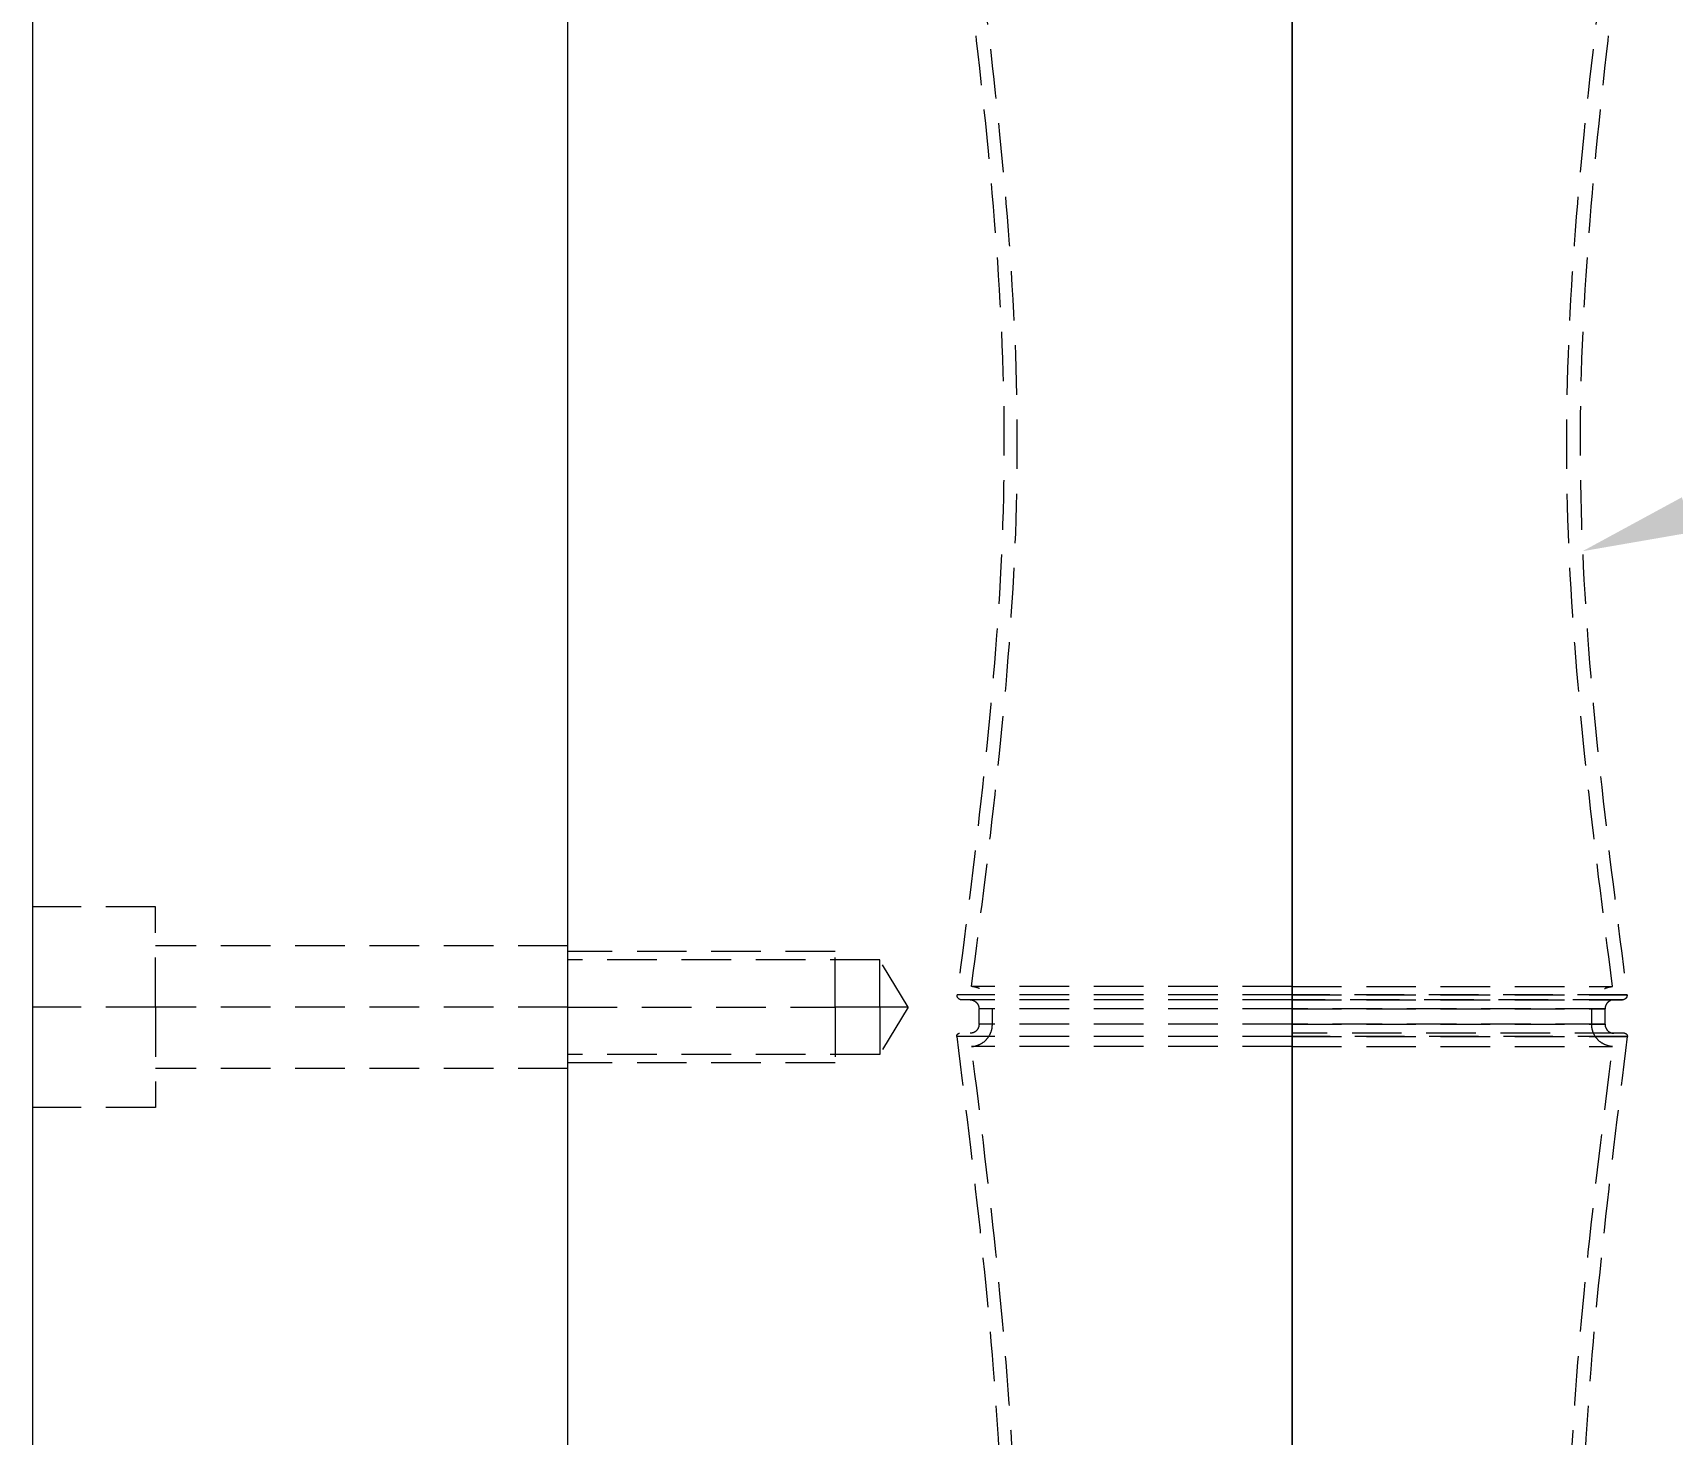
# Model space of a CAD drawing. Header units: millimetres. Extents: x -4200 to 3581, y -7493 to -4075.
# Drawn here: x 223.8 to 370.9, y -4764.6 to -4638.8 of the extents above; entities that cross this region are included whole.
import ezdxf
from ezdxf import colors
from ezdxf.entities.mleader import LeaderData, LeaderLine
from ezdxf.math import Vec2, Vec3

# ---------------------------------------------------------------- set-up
doc = ezdxf.new("R2010")
doc.units = ezdxf.units.MM
doc.header["$LTSCALE"] = 0.7
doc.linetypes.add('HIDDEN', pattern=[9.525, 6.35, -3.175])
doc.layers.add('txt', color=20, linetype='Continuous')
doc.styles.get("Standard").update_dxf_attribs({"font": 'arial.ttf'})

# ---------------------------------------------------------------- blocks, each defined once
blk = doc.blocks.new('A$C55b2053a')
at = {"color": 6, "linetype": 'Continuous', "lineweight": 0, "extrusion": (2.22045e-16, 1, -2.22045e-16)}
for p, q in [((2691.45, 152.96), (3071.45, 152.96)), ((2691.45, 104.96), (3071.45, 104.96)), ((3046.45, 39.96), (2716.45, 39.96)), ((2716.45, 39.96), (3046.45, 39.96))]:
    blk.add_line(p, q, dxfattribs=at)
at = {"color": 3, "linetype": 'HIDDEN', "lineweight": 0, "extrusion": (2.22045e-16, 1, -2.22045e-16)}
for p, q in [((2872.45, 141.96), (2872.45, 152.96)), ((2881.45, 141.96), (2881.45, 152.96)), ((2890.45, 141.96), (2890.45, 152.96)), ((2881.45, 141.96), (2872.45, 141.96)), ((2875.95, 104.96), (2875.95, 141.96)), ((2881.45, 141.96), (2890.45, 141.96)), ((2881.45, 104.96), (2881.45, 141.96)), ((2886.95, 104.96), (2886.95, 141.96)), ((2876.45, 80.96), (2876.45, 104.96)), ((2877.2, 76.96), (2877.2, 104.96)), ((2881.45, 104.96), (2881.45, 80.96)), ((2885.7, 76.96), (2885.7, 104.96)), ((2886.45, 80.96), (2886.45, 104.96)), ((2881.45, 80.96), (2876.45, 80.96)), ((2881.45, 80.96), (2886.45, 80.96)), ((2881.45, 76.96), (2881.45, 80.96)), ((2881.45, 76.96), (2877.2, 76.96)), ((2881.45, 74.41), (2877.2, 76.96)), ((2881.45, 76.96), (2885.7, 76.96)), ((2881.45, 74.41), (2881.45, 76.96)), ((2881.45, 74.41), (2885.7, 76.96)), ((2878.82, 39.96), (2878.82, 70.04)), ((2878.82, 39.96), (2878.82, 70.04)), ((2882.11, 39.96), (2882.11, 69.61)), ((2882.11, 39.96), (2882.11, 69.61)), ((2882.57, 39.96), (2882.57, 70.02)), ((2882.57, 39.96), (2882.57, 70.02)), ((2877.91, 39.96), (2877.91, 68.72)), ((2879.91, 39.96), (2879.91, 68.05)), ((2879.91, 68.05), (2881.31, 68.05)), ((2879.91, 39.96), (2879.91, 68.05)), ((2879.91, 68.05), (2881.31, 68.05)), ((2881.31, 39.96), (2881.31, 68.05)), ((2881.31, 39.96), (2881.31, 68.05)), ((2883.3, 39.96), (2883.3, 68.72)), ((2877.91, 39.96), (2877.91, 11.2)), ((2878.82, 39.96), (2878.82, 9.88)), ((2878.82, 9.88), (2878.82, 39.96)), ((2879.11, 10.13), (2879.11, 39.96)), ((2879.91, 39.96), (2879.91, 11.87)), ((2879.91, 11.87), (2879.91, 39.96)), ((2881.31, 39.96), (2881.31, 11.87)), ((2881.31, 11.87), (2881.31, 39.96)), ((2882.11, 39.96), (2882.11, 10.31)), ((2882.11, 10.31), (2882.11, 39.96)), ((2882.57, 39.96), (2882.57, 9.9)), ((2882.57, 9.9), (2882.57, 39.96)), ((2883.3, 39.96), (2883.3, 11.2)), ((2879.91, 11.87), (2881.31, 11.87)), ((2879.91, 11.87), (2881.31, 11.87))]:
    blk.add_line(p, q, dxfattribs=at)
at = {"color": 3, "linetype": 'HIDDEN', "lineweight": 0, "extrusion": (-4.93038e-32, -2.22045e-16, -1)}
for centre, radius, start, end in [((-2878.85, 69.79), 0.259, 82.8799, 180), ((-2878.85, 69.79), 0.259, 82.8799, 180), ((-2882.52, 69.61), 0.412, 0, 97.3305), ((-2882.52, 69.61), 0.412, 0, 97.3305), ((-2882.52, 10.31), 0.412, 262.6695, 360), ((-2882.52, 10.31), 0.412, 262.6695, 360), ((-2878.85, 10.13), 0.259, 180, 277.1201), ((-2878.85, 10.13), 0.259, 180, 277.1201)]:
    blk.add_arc(centre, radius, start, end, dxfattribs=at)
at = {"color": 3, "linetype": 'HIDDEN', "lineweight": 0}
for points, knots in [([(2878.82, 70.04), (2872.18, 69.22), (2865.55, 68.39), (2852.28, 67), (2845.65, 66.44), (2832.38, 65.86), (2825.75, 65.86), (2812.49, 66.48), (2805.86, 67.06), (2792.6, 68.5), (2785.97, 69.35), (2779.34, 70.2)], [0.0097675, 0.0097675, 0.0097675, 0.0097675, 0.2058602, 0.2058602, 0.4019529, 0.4019529, 0.5980456, 0.5980456, 0.7941383, 0.7941383, 0.990231, 0.990231, 0.990231, 0.990231]), ([(2878.82, 70.04), (2872.18, 69.22), (2865.55, 68.39), (2852.28, 67), (2845.65, 66.44), (2832.38, 65.86), (2825.75, 65.86), (2812.49, 66.48), (2805.86, 67.06), (2792.6, 68.5), (2785.97, 69.35), (2779.34, 70.2)], [0.0097675, 0.0097675, 0.0097675, 0.0097675, 0.2058602, 0.2058602, 0.4019529, 0.4019529, 0.5980456, 0.5980456, 0.7941383, 0.7941383, 0.990231, 0.990231, 0.990231, 0.990231]), ([(2981.88, 69.96), (2975.26, 69.13), (2968.64, 68.31), (2955.39, 66.91), (2948.77, 66.35), (2935.53, 65.74), (2928.91, 65.73), (2915.67, 66.33), (2909.05, 66.9), (2895.81, 68.32), (2889.19, 69.17), (2882.57, 70.02)], [0.0193459, 0.0193459, 0.0193459, 0.0193459, 0.2135418, 0.2135418, 0.4077377, 0.4077377, 0.6019337, 0.6019337, 0.7961296, 0.7961296, 0.9903255, 0.9903255, 0.9903255, 0.9903255]), ([(2981.88, 69.96), (2975.26, 69.13), (2968.64, 68.31), (2955.39, 66.91), (2948.77, 66.35), (2935.53, 65.74), (2928.91, 65.73), (2915.67, 66.33), (2909.05, 66.9), (2895.81, 68.32), (2889.19, 69.17), (2882.57, 70.02)], [0.0193459, 0.0193459, 0.0193459, 0.0193459, 0.2135418, 0.2135418, 0.4077377, 0.4077377, 0.6019337, 0.6019337, 0.7961296, 0.7961296, 0.9903255, 0.9903255, 0.9903255, 0.9903255]), ([(2779.26, 69), (2785.81, 68.16), (2792.38, 67.31), (2805.52, 65.89), (2812.1, 65.31), (2825.27, 64.67), (2831.87, 64.65), (2845.05, 65.2), (2851.64, 65.74), (2864.79, 67.09), (2871.35, 67.9), (2877.91, 68.72)], [0.0097984, 0.0097984, 0.0097984, 0.0097984, 0.2058798, 0.2058798, 0.4019613, 0.4019613, 0.5980427, 0.5980427, 0.7941241, 0.7941241, 0.9902055, 0.9902055, 0.9902055, 0.9902055]), ([(2877.91, 68.72), (2877.93, 68.51), (2877.98, 68.28), (2878.16, 67.86), (2878.28, 67.67), (2878.57, 67.35), (2878.74, 67.21), (2879.11, 67.01), (2879.3, 66.93), (2879.7, 66.85), (2879.9, 66.85), (2880.43, 66.85), (2880.8, 66.85), (2881.36, 66.85), (2881.65, 66.86), (2882.11, 67), (2882.3, 67.1), (2882.64, 67.34), (2882.79, 67.49), (2883.04, 67.83), (2883.15, 68.03), (2883.26, 68.4), (2883.29, 68.56), (2883.3, 68.72)], [0.0099167, 0.0099167, 0.0099167, 0.0099167, 0.0956253, 0.0956253, 0.1744053, 0.1744053, 0.2482715, 0.2482715, 0.3230743, 0.3230743, 0.4032293, 0.4032293, 0.5994087, 0.5994087, 0.6974985, 0.6974985, 0.7729699, 0.7729699, 0.8511261, 0.8511261, 0.9311381, 0.9311381, 0.9908139, 0.9908139, 0.9908139, 0.9908139]), ([(2879.91, 68.05), (2879.83, 68.05), (2879.75, 68.06), (2879.59, 68.11), (2879.52, 68.15), (2879.37, 68.25), (2879.31, 68.31), (2879.21, 68.45), (2879.17, 68.53), (2879.12, 68.69), (2879.11, 68.77), (2879.11, 68.85), (2879.11, 68.85), (2879.11, 68.85)], [0.0537245, 0.0537245, 0.0537245, 0.0537245, 0.2326335, 0.2326335, 0.4115424, 0.4115424, 0.5890456, 0.5890456, 0.7664293, 0.7664293, 0.9453383, 0.9453383, 0.9482692, 0.9482692, 0.9482692, 0.9482692]), ([(2879.91, 68.05), (2879.83, 68.05), (2879.75, 68.06), (2879.59, 68.11), (2879.52, 68.15), (2879.37, 68.25), (2879.31, 68.31), (2879.21, 68.45), (2879.17, 68.53), (2879.12, 68.69), (2879.11, 68.77), (2879.11, 68.85), (2879.11, 68.85), (2879.11, 68.85)], [0.0532624, 0.0532624, 0.0532624, 0.0532624, 0.2323491, 0.2323491, 0.4114358, 0.4114358, 0.5891154, 0.5891154, 0.7666754, 0.7666754, 0.9457621, 0.9457621, 0.9486959, 0.9486959, 0.9486959, 0.9486959]), ([(2882.11, 68.85), (2882.11, 68.77), (2882.1, 68.69), (2882.05, 68.54), (2882.01, 68.46), (2881.91, 68.32), (2881.85, 68.26), (2881.72, 68.16), (2881.64, 68.12), (2881.48, 68.07), (2881.4, 68.05), (2881.32, 68.05), (2881.31, 68.05), (2881.31, 68.05)], [0.0458417, 0.0458417, 0.0458417, 0.0458417, 0.2197022, 0.2197022, 0.401442, 0.401442, 0.5831819, 0.5831819, 0.7649044, 0.7649044, 0.9466442, 0.9466442, 0.954541, 0.954541, 0.954541, 0.954541]), ([(2882.11, 68.85), (2882.11, 68.77), (2882.1, 68.69), (2882.05, 68.54), (2882.01, 68.46), (2881.91, 68.32), (2881.85, 68.26), (2881.72, 68.16), (2881.64, 68.12), (2881.48, 68.07), (2881.4, 68.05), (2881.32, 68.05), (2881.31, 68.05), (2881.31, 68.05)], [0.045448, 0.045448, 0.045448, 0.045448, 0.2194578, 0.2194578, 0.4013538, 0.4013538, 0.5832498, 0.5832498, 0.7651283, 0.7651283, 0.9470243, 0.9470243, 0.9549279, 0.9549279, 0.9549279, 0.9549279]), ([(2883.3, 68.72), (2889.86, 67.87), (2896.42, 67.04), (2909.57, 65.65), (2916.15, 65.09), (2929.33, 64.53), (2935.93, 64.55), (2949.1, 65.17), (2955.68, 65.74), (2968.83, 67.12), (2975.4, 67.94), (2981.96, 68.76)], [0.009797, 0.009797, 0.009797, 0.009797, 0.2058784, 0.2058784, 0.4019599, 0.4019599, 0.5980413, 0.5980413, 0.7941228, 0.7941228, 0.9902042, 0.9902042, 0.9902042, 0.9902042]), ([(2779.26, 10.92), (2785.81, 11.76), (2792.38, 12.61), (2805.52, 14.03), (2812.1, 14.61), (2825.27, 15.25), (2831.87, 15.27), (2845.05, 14.72), (2851.64, 14.18), (2864.79, 12.83), (2871.35, 12.02), (2877.91, 11.2)], [0.0097984, 0.0097984, 0.0097984, 0.0097984, 0.2058798, 0.2058798, 0.4019613, 0.4019613, 0.5980427, 0.5980427, 0.7941241, 0.7941241, 0.9902055, 0.9902055, 0.9902055, 0.9902055]), ([(2883.3, 11.2), (2889.86, 12.05), (2896.42, 12.88), (2909.57, 14.27), (2916.15, 14.83), (2929.33, 15.4), (2935.93, 15.37), (2949.1, 14.75), (2955.68, 14.19), (2968.83, 12.8), (2975.4, 11.98), (2981.96, 11.16)], [0.009797, 0.009797, 0.009797, 0.009797, 0.2058784, 0.2058784, 0.4019599, 0.4019599, 0.5980413, 0.5980413, 0.7941228, 0.7941228, 0.9902042, 0.9902042, 0.9902042, 0.9902042]), ([(2878.82, 9.88), (2872.18, 10.71), (2865.55, 11.53), (2852.28, 12.92), (2845.65, 13.48), (2832.38, 14.07), (2825.75, 14.06), (2812.49, 13.44), (2805.86, 12.86), (2792.6, 11.43), (2785.97, 10.57), (2779.34, 9.72)], [0.0097675, 0.0097675, 0.0097675, 0.0097675, 0.2058602, 0.2058602, 0.4019529, 0.4019529, 0.5980456, 0.5980456, 0.7941383, 0.7941383, 0.990231, 0.990231, 0.990231, 0.990231]), ([(2878.82, 9.88), (2872.18, 10.71), (2865.55, 11.53), (2852.28, 12.92), (2845.65, 13.48), (2832.38, 14.07), (2825.75, 14.06), (2812.49, 13.44), (2805.86, 12.86), (2792.6, 11.43), (2785.97, 10.57), (2779.34, 9.72)], [0.0097675, 0.0097675, 0.0097675, 0.0097675, 0.2058602, 0.2058602, 0.4019529, 0.4019529, 0.5980456, 0.5980456, 0.7941383, 0.7941383, 0.990231, 0.990231, 0.990231, 0.990231]), ([(2981.88, 9.96), (2975.26, 10.79), (2968.64, 11.62), (2955.39, 13.01), (2948.77, 13.57), (2935.53, 14.18), (2928.91, 14.19), (2915.67, 13.59), (2909.05, 13.02), (2895.81, 11.6), (2889.19, 10.75), (2882.57, 9.9)], [0.0193459, 0.0193459, 0.0193459, 0.0193459, 0.2135418, 0.2135418, 0.4077377, 0.4077377, 0.6019337, 0.6019337, 0.7961296, 0.7961296, 0.9903255, 0.9903255, 0.9903255, 0.9903255]), ([(2981.88, 9.96), (2975.26, 10.79), (2968.64, 11.62), (2955.39, 13.01), (2948.77, 13.57), (2935.53, 14.18), (2928.91, 14.19), (2915.67, 13.59), (2909.05, 13.02), (2895.81, 11.6), (2889.19, 10.75), (2882.57, 9.9)], [0.0193459, 0.0193459, 0.0193459, 0.0193459, 0.2135418, 0.2135418, 0.4077377, 0.4077377, 0.6019337, 0.6019337, 0.7961296, 0.7961296, 0.9903255, 0.9903255, 0.9903255, 0.9903255]), ([(2877.91, 11.2), (2877.93, 11.41), (2877.98, 11.64), (2878.16, 12.06), (2878.28, 12.25), (2878.57, 12.58), (2878.74, 12.71), (2879.11, 12.92), (2879.3, 12.99), (2879.7, 13.07), (2879.9, 13.07), (2880.43, 13.07), (2880.8, 13.07), (2881.36, 13.07), (2881.65, 13.06), (2882.11, 12.92), (2882.3, 12.82), (2882.64, 12.58), (2882.79, 12.44), (2883.04, 12.09), (2883.15, 11.89), (2883.26, 11.53), (2883.29, 11.36), (2883.3, 11.2)], [0.0099167, 0.0099167, 0.0099167, 0.0099167, 0.0956253, 0.0956253, 0.1744053, 0.1744053, 0.2482715, 0.2482715, 0.3230743, 0.3230743, 0.4032293, 0.4032293, 0.5994087, 0.5994087, 0.6974985, 0.6974985, 0.7729699, 0.7729699, 0.8511261, 0.8511261, 0.9311381, 0.9311381, 0.9908139, 0.9908139, 0.9908139, 0.9908139]), ([(2879.91, 11.87), (2879.83, 11.87), (2879.75, 11.86), (2879.59, 11.81), (2879.52, 11.77), (2879.37, 11.67), (2879.31, 11.61), (2879.21, 11.47), (2879.17, 11.39), (2879.12, 11.23), (2879.11, 11.15), (2879.11, 11.08), (2879.11, 11.07), (2879.11, 11.07)], [0.0537245, 0.0537245, 0.0537245, 0.0537245, 0.2326335, 0.2326335, 0.4115424, 0.4115424, 0.5890456, 0.5890456, 0.7664293, 0.7664293, 0.9453383, 0.9453383, 0.9482692, 0.9482692, 0.9482692, 0.9482692]), ([(2879.91, 11.87), (2879.83, 11.87), (2879.75, 11.86), (2879.59, 11.81), (2879.52, 11.77), (2879.37, 11.67), (2879.31, 11.61), (2879.21, 11.47), (2879.17, 11.39), (2879.12, 11.23), (2879.11, 11.15), (2879.11, 11.08), (2879.11, 11.07), (2879.11, 11.07)], [0.0532624, 0.0532624, 0.0532624, 0.0532624, 0.2323491, 0.2323491, 0.4114358, 0.4114358, 0.5891154, 0.5891154, 0.7666754, 0.7666754, 0.9457621, 0.9457621, 0.9486959, 0.9486959, 0.9486959, 0.9486959]), ([(2882.11, 11.07), (2882.11, 11.15), (2882.1, 11.23), (2882.05, 11.39), (2882.01, 11.46), (2881.91, 11.6), (2881.85, 11.66), (2881.72, 11.76), (2881.64, 11.8), (2881.48, 11.86), (2881.4, 11.87), (2881.32, 11.87), (2881.31, 11.87), (2881.31, 11.87)], [0.0458417, 0.0458417, 0.0458417, 0.0458417, 0.2197022, 0.2197022, 0.401442, 0.401442, 0.5831819, 0.5831819, 0.7649044, 0.7649044, 0.9466442, 0.9466442, 0.954541, 0.954541, 0.954541, 0.954541]), ([(2882.11, 11.07), (2882.11, 11.15), (2882.1, 11.23), (2882.05, 11.39), (2882.01, 11.46), (2881.91, 11.6), (2881.85, 11.66), (2881.72, 11.76), (2881.64, 11.8), (2881.48, 11.86), (2881.4, 11.87), (2881.32, 11.87), (2881.31, 11.87), (2881.31, 11.87)], [0.045448, 0.045448, 0.045448, 0.045448, 0.2194578, 0.2194578, 0.4013538, 0.4013538, 0.5832498, 0.5832498, 0.7651283, 0.7651283, 0.9470243, 0.9470243, 0.9549279, 0.9549279, 0.9549279, 0.9549279])]:
    blk.add_open_spline(points, degree=3, knots=knots, dxfattribs=at)

msp = doc.modelspace()

# ---------------------------------------------------------------- block references
at = {"layer": 'txt', "rotation": 90}
msp.add_blockref('A$C55b2053a', (376.73, -7607.7), dxfattribs=at)

# ---------------------------------------------------------------- leaders
at = {"layer": 'txt', "lineweight": 9}
ml = msp.add_multileader_mtext('Standard', dxfattribs=at)
ml.set_content('Final Product Outline', color=256)
ml.set_leader_properties()
ml.build(insert=Vec2(0, 0))
ml.multileader.update_dxf_attribs({"arrow_head_size": 10})
ctx = ml.context
ctx.base_point, ctx.char_height, ctx.arrow_head_size, ctx.plane_origin = Vec3(474.4, -4649.32), 12, 10, Vec3(362.84, -4685.32)
notes = []
notes.append((ctx, [(0, (1, 1, 0), (466.4, -4649.32), (1, 0), 8, [(0, [(362.84, -4685.32)], 0, [])])]))
ctx.mtext.insert, ctx.mtext.flow_direction = Vec3(476.4, -4643.22), 5
for ctx, leaders in notes:
    for number, flags, end, landing, length, lines in leaders:
        leader = LeaderData()
        leader.index, (leader.has_last_leader_line, leader.has_dogleg_vector, leader.attachment_direction) = number, flags
        leader.last_leader_point, leader.dogleg_vector, leader.dogleg_length = Vec3(end), Vec3(landing), length
        for number, points, colour, breaks in lines:
            line = LeaderLine()
            line.index, line.vertices, line.color, line.breaks = number, Vec3.list(points), colors.encode_raw_color(colour), breaks
            leader.lines.append(line)
        ctx.leaders.append(leader)

doc.saveas('drawing.dxf')
